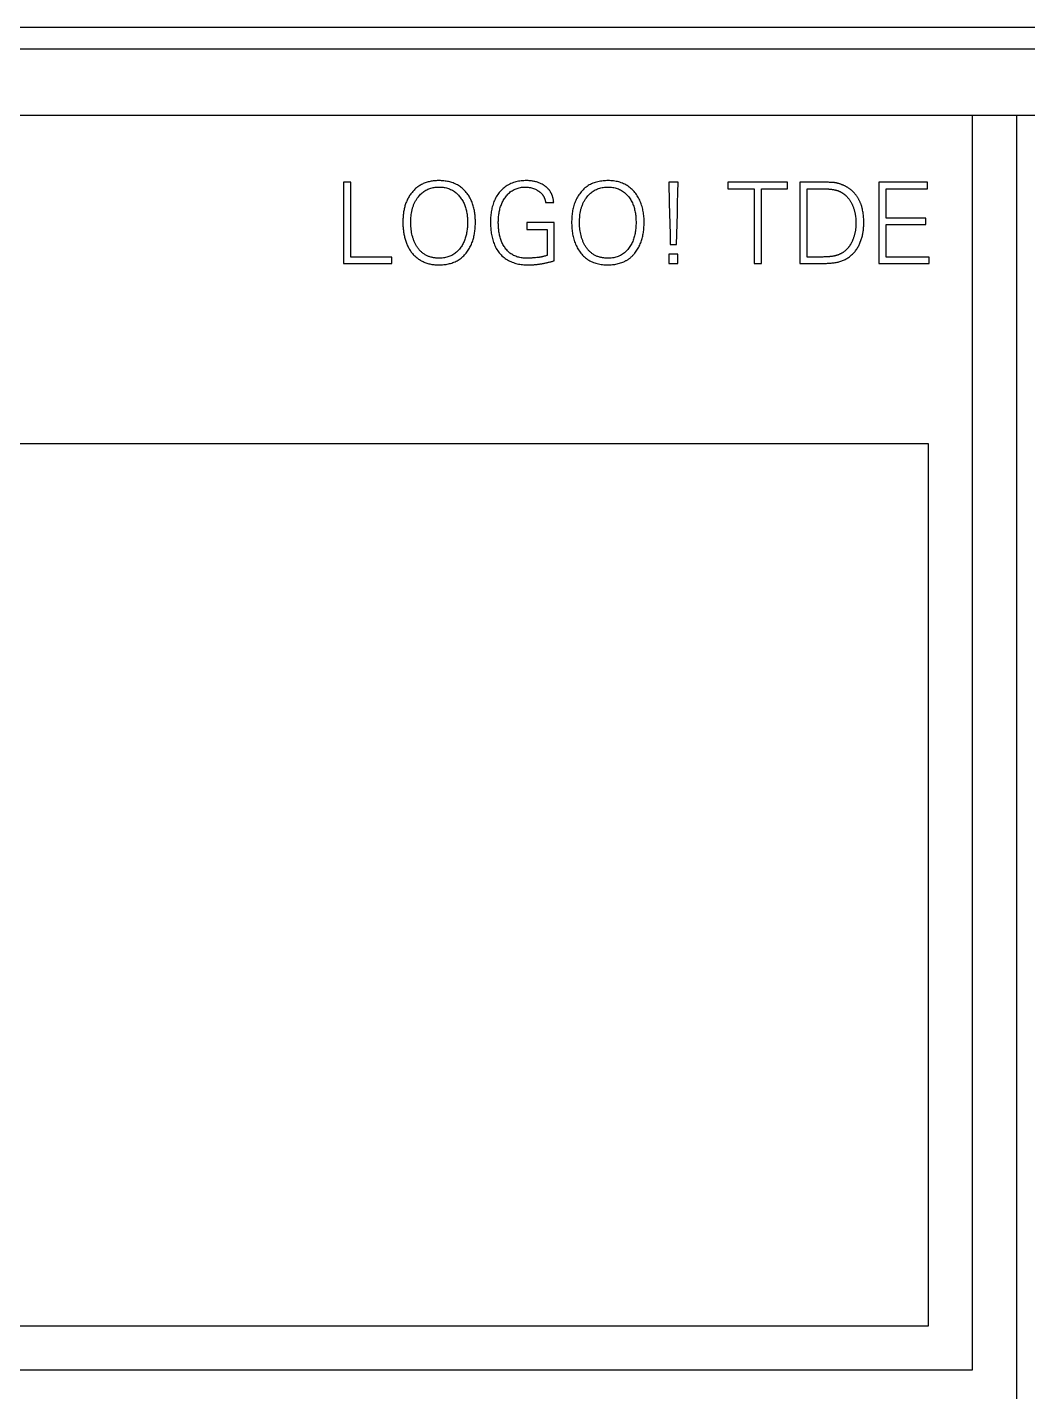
# Model space of a CAD drawing. Extents: x 0 to 594, y 0 to 420.
# Drawn here: x 207.2 to 252.6, y 255.6 to 317.5 of the extents above; entities that cross this region are included whole.
import ezdxf

# ---------------------------------------------------------------- set-up
doc = ezdxf.new("R2010")
doc.units = 0
doc.header["$LTSCALE"] = 32.67
doc.layers.add('10000_FRONT', color=7, linetype='CONTINUOUS')
doc.layers.add('10500_FRONT_LABELING', color=7, linetype='CONTINUOUS')

msp = doc.modelspace()

# ---------------------------------------------------------------- linework, layer by layer
at = {"layer": '10000_FRONT', "color": 7, "linetype": 'CONTINUOUS'}
for p, q in [((163.818, 317.52), (288.034, 317.52)), ((288.034, 316.52), (163.818, 316.52)), ((285.226, 313.52), (166.626, 313.52)), ((250.126, 256.62), (250.126, 313.52)), ((252.126, 240.52), (252.126, 313.52)), ((248.126, 298.62), (182.126, 298.62)), ((248.126, 258.62), (248.126, 298.62)), ((182.126, 258.62), (248.126, 258.62)), ((180.126, 256.62), (250.126, 256.62))]:
    msp.add_line(p, q, dxfattribs=at)
at = {"layer": '10500_FRONT_LABELING', "color": 7, "linetype": 'CONTINUOUS'}
for p, q in [((221.579, 310.488), (221.579, 306.805)), ((221.909, 310.488), (221.579, 310.488)), ((221.909, 307.097), (221.909, 310.488)), ((236.756, 310.488), (236.336, 310.488)), ((239.017, 310.488), (239.017, 310.196)), ((241.722, 310.488), (239.017, 310.488)), ((239.017, 310.196), (240.21, 310.196)), ((240.21, 310.196), (240.21, 306.805)), ((240.54, 306.805), (240.54, 310.196)), ((240.54, 310.196), (241.722, 310.196)), ((241.722, 310.196), (241.722, 310.488)), ((242.28, 310.488), (242.28, 306.805)), ((243.121, 310.488), (242.28, 310.488)), ((242.61, 307.097), (242.61, 310.196)), ((242.61, 310.196), (243.271, 310.196)), ((245.874, 310.488), (245.874, 306.805)), ((248.072, 310.488), (245.874, 310.488)), ((246.204, 308.862), (246.204, 310.196)), ((246.204, 310.196), (248.072, 310.196)), ((248.072, 310.196), (248.072, 310.488)), ((230.748, 309.573), (231.117, 309.573)), ((247.995, 308.862), (246.204, 308.862)), ((247.995, 308.57), (247.995, 308.862)), ((229.897, 308.659), (229.897, 308.354)), ((231.142, 308.659), (229.897, 308.659)), ((229.897, 308.354), (230.825, 308.354)), ((230.825, 308.354), (230.825, 307.173)), ((231.142, 306.932), (231.142, 308.659)), ((246.204, 307.097), (246.204, 308.57)), ((246.204, 308.57), (247.995, 308.57)), ((236.4, 307.669), (236.692, 307.669)), ((223.776, 307.097), (221.909, 307.097)), ((223.776, 306.805), (223.776, 307.097)), ((236.336, 307.224), (236.336, 306.805)), ((236.743, 307.224), (236.336, 307.224)), ((236.743, 306.805), (236.743, 307.224)), ((243.106, 307.097), (242.61, 307.097)), ((248.147, 307.097), (246.204, 307.097)), ((248.147, 306.805), (248.147, 307.097)), ((221.579, 306.805), (223.776, 306.805)), ((236.336, 306.805), (236.743, 306.805)), ((240.21, 306.805), (240.54, 306.805)), ((242.28, 306.805), (243.099, 306.805)), ((245.874, 306.805), (248.147, 306.805))]:
    msp.add_line(p, q, dxfattribs=at)
for points in [[(225.922, 310.564), (225.875, 310.564), (225.829, 310.563), (225.783, 310.561), (225.736, 310.558), (225.69, 310.553), (225.644, 310.548), (225.598, 310.542), (225.552, 310.534), (225.507, 310.525), (225.461, 310.515), (225.416, 310.504), (225.372, 310.492), (225.327, 310.478), (225.284, 310.462), (225.24, 310.446), (225.198, 310.427), (225.156, 310.408), (225.114, 310.387), (225.073, 310.364), (225.033, 310.34), (224.994, 310.315), (224.956, 310.288), (224.919, 310.261), (224.883, 310.231), (224.847, 310.201), (224.813, 310.17), (224.78, 310.137), (224.748, 310.103), (224.717, 310.069), (224.688, 310.033), (224.659, 309.997), (224.631, 309.96), (224.604, 309.922), (224.578, 309.883), (224.553, 309.844), (224.53, 309.804), (224.507, 309.764), (224.486, 309.723), (224.465, 309.681), (224.446, 309.638), (224.428, 309.596), (224.411, 309.552), (224.396, 309.509), (224.381, 309.465), (224.367, 309.42), (224.355, 309.376), (224.343, 309.331), (224.332, 309.285), (224.323, 309.24), (224.314, 309.194), (224.306, 309.149), (224.299, 309.103), (224.293, 309.057), (224.288, 309.011), (224.283, 308.964), (224.28, 308.918), (224.277, 308.872), (224.274, 308.825), (224.273, 308.779), (224.272, 308.733), (224.272, 308.686), (224.272, 308.64), (224.273, 308.594), (224.274, 308.547), (224.276, 308.501), (224.279, 308.455), (224.283, 308.408), (224.287, 308.362), (224.292, 308.316), (224.297, 308.27), (224.304, 308.224), (224.311, 308.178), (224.319, 308.132), (224.328, 308.087), (224.337, 308.041), (224.348, 307.996), (224.359, 307.951), (224.372, 307.907), (224.385, 307.862), (224.399, 307.818), (224.415, 307.774), (224.431, 307.73), (224.449, 307.687), (224.467, 307.645), (224.486, 307.603), (224.507, 307.561), (224.529, 307.52), (224.551, 307.48), (224.575, 307.44), (224.6, 307.401), (224.626, 307.362), (224.653, 307.325), (224.682, 307.288), (224.712, 307.252), (224.743, 307.218), (224.775, 307.184), (224.808, 307.151), (224.842, 307.12), (224.877, 307.089), (224.912, 307.06), (224.949, 307.032), (224.987, 307.005), (225.026, 306.979), (225.065, 306.955), (225.106, 306.932), (225.147, 306.91), (225.188, 306.889), (225.231, 306.871), (225.274, 306.853), (225.317, 306.837), (225.361, 306.822), (225.405, 306.808), (225.45, 306.796), (225.495, 306.785), (225.541, 306.776), (225.586, 306.767), (225.632, 306.76), (225.678, 306.754), (225.725, 306.75), (225.771, 306.746), (225.817, 306.743), (225.863, 306.742), (225.91, 306.741)], [(224.975, 309.83), (225.006, 309.869), (225.04, 309.907), (225.074, 309.944), (225.111, 309.979), (225.148, 310.012), (225.188, 310.044), (225.228, 310.073), (225.27, 310.101), (225.314, 310.127), (225.358, 310.151), (225.404, 310.172), (225.45, 310.192), (225.498, 310.209), (225.546, 310.224), (225.595, 310.237), (225.644, 310.247), (225.693, 310.256), (225.743, 310.263), (225.793, 310.268), (225.843, 310.271), (225.894, 310.272), (225.944, 310.272), (225.994, 310.27), (226.045, 310.266), (226.095, 310.261), (226.144, 310.254), (226.194, 310.245), (226.243, 310.234), (226.292, 310.221), (226.34, 310.206), (226.387, 310.189), (226.434, 310.169), (226.479, 310.148), (226.524, 310.124), (226.567, 310.098), (226.609, 310.07), (226.649, 310.04), (226.689, 310.008), (226.726, 309.974), (226.762, 309.939), (226.797, 309.903), (226.829, 309.864), (226.861, 309.825), (226.891, 309.785), (226.921, 309.744), (226.949, 309.703), (226.976, 309.66), (227.001, 309.616), (227.024, 309.572), (227.046, 309.526), (227.066, 309.48), (227.084, 309.433), (227.101, 309.386), (227.117, 309.338), (227.131, 309.29), (227.144, 309.241), (227.155, 309.192), (227.165, 309.142), (227.174, 309.093), (227.181, 309.043), (227.188, 308.993), (227.193, 308.943), (227.197, 308.893), (227.201, 308.843), (227.203, 308.793), (227.205, 308.742), (227.205, 308.692), (227.205, 308.642), (227.204, 308.591), (227.203, 308.541), (227.2, 308.491), (227.196, 308.441), (227.192, 308.391), (227.186, 308.341), (227.179, 308.291), (227.171, 308.241), (227.163, 308.192), (227.153, 308.142), (227.141, 308.093), (227.129, 308.044), (227.115, 307.996), (227.1, 307.948), (227.084, 307.9), (227.066, 307.853), (227.047, 307.806), (227.027, 307.76), (227.005, 307.715), (226.982, 307.67), (226.958, 307.626), (226.932, 307.583), (226.904, 307.541), (226.874, 307.501), (226.843, 307.462), (226.81, 307.423), (226.776, 307.387), (226.74, 307.351), (226.703, 307.317), (226.664, 307.285), (226.624, 307.255), (226.582, 307.226), (226.539, 307.2), (226.495, 307.175), (226.45, 307.153), (226.403, 307.133), (226.356, 307.115), (226.308, 307.1), (226.259, 307.087), (226.21, 307.075), (226.161, 307.066), (226.111, 307.058), (226.061, 307.053), (226.011, 307.049), (225.96, 307.047), (225.91, 307.046)], [(225.91, 306.741), (225.963, 306.742), (226.017, 306.744), (226.07, 306.747), (226.123, 306.752), (226.176, 306.758), (226.229, 306.765), (226.281, 306.775), (226.334, 306.785), (226.386, 306.798), (226.437, 306.812), (226.488, 306.827), (226.539, 306.845), (226.589, 306.864), (226.638, 306.885), (226.686, 306.908), (226.733, 306.933), (226.78, 306.959), (226.825, 306.988), (226.869, 307.018), (226.912, 307.049), (226.953, 307.083), (226.994, 307.118), (227.032, 307.155), (227.07, 307.193), (227.105, 307.232), (227.14, 307.273), (227.172, 307.315), (227.204, 307.359), (227.234, 307.403), (227.262, 307.448), (227.29, 307.494), (227.315, 307.541), (227.34, 307.588), (227.363, 307.636), (227.384, 307.685), (227.404, 307.735), (227.423, 307.785), (227.44, 307.835), (227.456, 307.886), (227.471, 307.938), (227.484, 307.989), (227.496, 308.041), (227.507, 308.093), (227.517, 308.146), (227.526, 308.198), (227.533, 308.251), (227.54, 308.304), (227.546, 308.357), (227.55, 308.41), (227.554, 308.463), (227.557, 308.517), (227.559, 308.57), (227.56, 308.623), (227.561, 308.677), (227.561, 308.73), (227.559, 308.783), (227.557, 308.837), (227.554, 308.89), (227.55, 308.943), (227.545, 308.996), (227.539, 309.049), (227.532, 309.102), (227.524, 309.155), (227.515, 309.207), (227.504, 309.26), (227.493, 309.312), (227.48, 309.363), (227.465, 309.415), (227.45, 309.466), (227.433, 309.517), (227.414, 309.567), (227.395, 309.616), (227.373, 309.665), (227.351, 309.714), (227.326, 309.761), (227.301, 309.808), (227.273, 309.854), (227.244, 309.898), (227.214, 309.942), (227.183, 309.985), (227.15, 310.027), (227.115, 310.068), (227.08, 310.108), (227.042, 310.146), (227.004, 310.183), (226.964, 310.218), (226.922, 310.252), (226.879, 310.284), (226.835, 310.314), (226.79, 310.343), (226.744, 310.37), (226.697, 310.395), (226.649, 310.418), (226.6, 310.439), (226.55, 310.459), (226.5, 310.476), (226.449, 310.492), (226.397, 310.506), (226.345, 310.519), (226.293, 310.53), (226.241, 310.539), (226.188, 310.547), (226.135, 310.553), (226.082, 310.558), (226.028, 310.561), (225.975, 310.563), (225.922, 310.564)], [(229.885, 310.564), (229.824, 310.563), (229.764, 310.561), (229.703, 310.557), (229.643, 310.551), (229.582, 310.543), (229.522, 310.534), (229.463, 310.522), (229.403, 310.508), (229.345, 310.492), (229.287, 310.474), (229.23, 310.453), (229.173, 310.43), (229.118, 310.405), (229.064, 310.377), (229.011, 310.347), (228.96, 310.315), (228.91, 310.28), (228.861, 310.243), (228.815, 310.204), (228.77, 310.163), (228.727, 310.12), (228.686, 310.076), (228.647, 310.029), (228.609, 309.982), (228.574, 309.932), (228.541, 309.881), (228.511, 309.829), (228.481, 309.776), (228.454, 309.721), (228.429, 309.666), (228.405, 309.61), (228.384, 309.554), (228.364, 309.496), (228.346, 309.438), (228.329, 309.38), (228.315, 309.321), (228.301, 309.262), (228.29, 309.202), (228.28, 309.142), (228.271, 309.082), (228.264, 309.022), (228.258, 308.962), (228.253, 308.901), (228.25, 308.841), (228.248, 308.78), (228.247, 308.719), (228.247, 308.659), (228.247, 308.598), (228.249, 308.537), (228.252, 308.477), (228.256, 308.416), (228.261, 308.356), (228.267, 308.296), (228.275, 308.235), (228.284, 308.175), (228.294, 308.116), (228.305, 308.056), (228.318, 307.997), (228.332, 307.938), (228.348, 307.879), (228.366, 307.821), (228.385, 307.764), (228.407, 307.707), (228.43, 307.65), (228.454, 307.595), (228.481, 307.541), (228.51, 307.487), (228.541, 307.435), (228.573, 307.384), (228.608, 307.334), (228.644, 307.285), (228.664, 307.262), (228.684, 307.239), (228.726, 307.195), (228.769, 307.153), (228.815, 307.113), (228.862, 307.075), (228.91, 307.038), (228.96, 307.004), (229.012, 306.972), (229.065, 306.942), (229.119, 306.914), (229.174, 306.889), (229.231, 306.866), (229.288, 306.845), (229.346, 306.826), (229.404, 306.809), (229.464, 306.794), (229.523, 306.781), (229.584, 306.77), (229.644, 306.761), (229.705, 306.754), (229.766, 306.748), (229.827, 306.744), (229.888, 306.742), (229.948, 306.741)], [(229.885, 307.046), (229.835, 307.047), (229.784, 307.049), (229.734, 307.053), (229.684, 307.058), (229.634, 307.066), (229.584, 307.075), (229.535, 307.086), (229.486, 307.098), (229.438, 307.113), (229.391, 307.131), (229.344, 307.15), (229.298, 307.171), (229.254, 307.195), (229.21, 307.221), (229.168, 307.249), (229.128, 307.279), (229.089, 307.311), (229.051, 307.345), (229.016, 307.381), (228.982, 307.418), (228.95, 307.457), (228.92, 307.497), (228.892, 307.539), (228.865, 307.581), (228.838, 307.624), (228.813, 307.667), (228.79, 307.712), (228.768, 307.758), (228.749, 307.804), (228.73, 307.851), (228.713, 307.898), (228.698, 307.946), (228.684, 307.995), (228.671, 308.043), (228.66, 308.092), (228.649, 308.142), (228.64, 308.191), (228.632, 308.241), (228.625, 308.291), (228.619, 308.341), (228.614, 308.391), (228.61, 308.441), (228.607, 308.491), (228.605, 308.542), (228.603, 308.592), (228.602, 308.642), (228.602, 308.693), (228.603, 308.743), (228.605, 308.793), (228.607, 308.844), (228.611, 308.894), (228.615, 308.944), (228.621, 308.994), (228.627, 309.044), (228.635, 309.094), (228.644, 309.143), (228.654, 309.193), (228.665, 309.242), (228.678, 309.29), (228.692, 309.339), (228.707, 309.387), (228.724, 309.434), (228.742, 309.481), (228.761, 309.528), (228.782, 309.574), (228.805, 309.619), (228.829, 309.663), (228.854, 309.707), (228.881, 309.749), (228.909, 309.791), (228.938, 309.832), (228.969, 309.872), (229.001, 309.911), (229.035, 309.948), (229.071, 309.983), (229.108, 310.017), (229.147, 310.049), (229.188, 310.079), (229.23, 310.107), (229.273, 310.133), (229.318, 310.157), (229.363, 310.178), (229.41, 310.197), (229.458, 310.214), (229.506, 310.229), (229.555, 310.241), (229.604, 310.252), (229.654, 310.26), (229.704, 310.266), (229.754, 310.27), (229.804, 310.272), (229.855, 310.272), (229.905, 310.27), (229.955, 310.266), (230.005, 310.259), (230.055, 310.251), (230.104, 310.24), (230.152, 310.226), (230.2, 310.21), (230.247, 310.191), (230.293, 310.17), (230.316, 310.158), (230.338, 310.146), (230.359, 310.133), (230.38, 310.12)], [(231.117, 309.573), (231.113, 309.611), (231.109, 309.65), (231.103, 309.687), (231.096, 309.725), (231.092, 309.744), (231.087, 309.763), (231.083, 309.781), (231.078, 309.8), (231.073, 309.819), (231.067, 309.837), (231.061, 309.855), (231.055, 309.873), (231.048, 309.891), (231.041, 309.909), (231.034, 309.927), (231.026, 309.945), (231.018, 309.962), (231.01, 309.979), (231.001, 309.996), (230.992, 310.013), (230.983, 310.03), (230.973, 310.046), (230.963, 310.063), (230.952, 310.079), (230.942, 310.094), (230.931, 310.11), (230.919, 310.125), (230.907, 310.14), (230.895, 310.155), (230.883, 310.17), (230.871, 310.184), (230.858, 310.198), (230.844, 310.212), (230.831, 310.225), (230.817, 310.239), (230.803, 310.251), (230.789, 310.264), (230.775, 310.277), (230.76, 310.289), (230.745, 310.301), (230.73, 310.312), (230.714, 310.324), (230.699, 310.335), (230.683, 310.346), (230.667, 310.356), (230.651, 310.367), (230.635, 310.377), (230.619, 310.386), (230.602, 310.396), (230.585, 310.405), (230.551, 310.423), (230.517, 310.439), (230.482, 310.454), (230.447, 310.468), (230.411, 310.481), (230.375, 310.494), (230.338, 310.505), (230.301, 310.515), (230.264, 310.524), (230.227, 310.532), (230.189, 310.539), (230.152, 310.545), (230.114, 310.55), (230.076, 310.554), (230.038, 310.558), (229.999, 310.561), (229.961, 310.563), (229.923, 310.564), (229.885, 310.564)], [(230.38, 310.12), (230.391, 310.114), (230.401, 310.107), (230.412, 310.101), (230.422, 310.094), (230.432, 310.088), (230.442, 310.081), (230.452, 310.074), (230.462, 310.067), (230.472, 310.059), (230.482, 310.052), (230.491, 310.044), (230.501, 310.037), (230.51, 310.029), (230.519, 310.02), (230.528, 310.012), (230.537, 310.004), (230.546, 309.995), (230.554, 309.987), (230.563, 309.978), (230.571, 309.969), (230.579, 309.96), (230.587, 309.95), (230.595, 309.941), (230.603, 309.931), (230.61, 309.922), (230.617, 309.912), (230.624, 309.902), (230.631, 309.892), (230.638, 309.882), (230.644, 309.871), (230.651, 309.861), (230.657, 309.85), (230.663, 309.839), (230.668, 309.829), (230.674, 309.818), (230.679, 309.807), (230.684, 309.796), (230.689, 309.784), (230.694, 309.773), (230.699, 309.762), (230.703, 309.75), (230.707, 309.739), (230.711, 309.727), (230.715, 309.716), (230.719, 309.704), (230.722, 309.692), (230.726, 309.681), (230.729, 309.669), (230.732, 309.657), (230.735, 309.645), (230.737, 309.633), (230.74, 309.621), (230.742, 309.609), (230.744, 309.597), (230.746, 309.585), (230.748, 309.573)], [(235.219, 308.684), (235.218, 308.744), (235.216, 308.804), (235.213, 308.863), (235.209, 308.923), (235.203, 308.983), (235.196, 309.042), (235.188, 309.101), (235.178, 309.16), (235.167, 309.219), (235.154, 309.277), (235.139, 309.335), (235.123, 309.392), (235.106, 309.449), (235.086, 309.506), (235.065, 309.562), (235.043, 309.617), (235.018, 309.671), (234.992, 309.724), (234.964, 309.777), (234.934, 309.829), (234.903, 309.879), (234.869, 309.928), (234.835, 309.977), (234.799, 310.025), (234.762, 310.071), (234.722, 310.116), (234.681, 310.158), (234.638, 310.199), (234.592, 310.238), (234.545, 310.275), (234.497, 310.31), (234.447, 310.342), (234.395, 310.372), (234.342, 310.4), (234.288, 310.426), (234.233, 310.449), (234.178, 310.469), (234.121, 310.488), (234.064, 310.504), (234.006, 310.518), (233.948, 310.53), (233.889, 310.541), (233.83, 310.549), (233.771, 310.555), (233.711, 310.56), (233.652, 310.563), (233.592, 310.564), (233.533, 310.564), (233.473, 310.562), (233.414, 310.559), (233.354, 310.554), (233.295, 310.547), (233.236, 310.539), (233.178, 310.528), (233.119, 310.516), (233.062, 310.501), (233.004, 310.485), (232.948, 310.466), (232.892, 310.445), (232.838, 310.421), (232.784, 310.395), (232.731, 310.367), (232.68, 310.336), (232.63, 310.304), (232.582, 310.268), (232.535, 310.231), (232.49, 310.192), (232.447, 310.151), (232.406, 310.107), (232.367, 310.063), (232.33, 310.016), (232.295, 309.968), (232.261, 309.919), (232.228, 309.87), (232.196, 309.819), (232.167, 309.767), (232.14, 309.714), (232.114, 309.66), (232.091, 309.606), (232.069, 309.55), (232.049, 309.494), (232.03, 309.437), (232.014, 309.38), (231.999, 309.322), (231.986, 309.264), (231.974, 309.206), (231.964, 309.147), (231.955, 309.088), (231.948, 309.029), (231.942, 308.97), (231.937, 308.911), (231.933, 308.851), (231.931, 308.792), (231.93, 308.732), (231.929, 308.673), (231.93, 308.613), (231.932, 308.554), (231.934, 308.494), (231.938, 308.435), (231.943, 308.375), (231.949, 308.316), (231.957, 308.257), (231.965, 308.198), (231.975, 308.139), (231.987, 308.081), (231.999, 308.023), (232.014, 307.965), (232.029, 307.908), (232.047, 307.85), (232.066, 307.794), (232.086, 307.738), (232.109, 307.683), (232.133, 307.628), (232.158, 307.574), (232.186, 307.522), (232.215, 307.47), (232.246, 307.419), (232.279, 307.369), (232.314, 307.321), (232.351, 307.273), (232.389, 307.228), (232.429, 307.184), (232.471, 307.141), (232.515, 307.101), (232.56, 307.062), (232.607, 307.026), (232.656, 306.991), (232.707, 306.959), (232.758, 306.929), (232.811, 306.902), (232.866, 306.877), (232.921, 306.854), (232.977, 306.833), (233.034, 306.815), (233.092, 306.799), (233.151, 306.785), (233.21, 306.773), (233.269, 306.763), (233.329, 306.755), (233.388, 306.749), (233.448, 306.745), (233.508, 306.742), (233.568, 306.741)], [(232.582, 309.762), (232.635, 309.833), (232.669, 309.875), (232.705, 309.915), (232.743, 309.954), (232.782, 309.991), (232.823, 310.026), (232.866, 310.059), (232.91, 310.09), (232.956, 310.118), (233.004, 310.145), (233.052, 310.168), (233.102, 310.189), (233.153, 310.208), (233.204, 310.224), (233.257, 310.238), (233.309, 310.249), (233.363, 310.258), (233.416, 310.264), (233.47, 310.269), (233.524, 310.271), (233.578, 310.272), (233.632, 310.271), (233.686, 310.268), (233.739, 310.263), (233.793, 310.256), (233.846, 310.246), (233.899, 310.235), (233.951, 310.221), (234.002, 310.205), (234.053, 310.186), (234.103, 310.164), (234.151, 310.141), (234.198, 310.114), (234.244, 310.086), (234.288, 310.054), (234.331, 310.021), (234.372, 309.986), (234.411, 309.949), (234.448, 309.91), (234.484, 309.869), (234.518, 309.827), (234.55, 309.783), (234.58, 309.739), (234.609, 309.693), (234.636, 309.646), (234.662, 309.599), (234.685, 309.55), (234.707, 309.501), (234.727, 309.45), (234.745, 309.399), (234.761, 309.348), (234.776, 309.296), (234.789, 309.244), (234.801, 309.191), (234.812, 309.138), (234.821, 309.085), (234.828, 309.031), (234.835, 308.978), (234.84, 308.924), (234.844, 308.87), (234.847, 308.817), (234.849, 308.763), (234.851, 308.709), (234.851, 308.655), (234.85, 308.601), (234.848, 308.547), (234.846, 308.493), (234.842, 308.439), (234.838, 308.385), (234.832, 308.332), (234.825, 308.278), (234.817, 308.225), (234.808, 308.172), (234.797, 308.119), (234.785, 308.066), (234.771, 308.014), (234.756, 307.962), (234.739, 307.911), (234.72, 307.86), (234.7, 307.81), (234.678, 307.761), (234.654, 307.713), (234.628, 307.665), (234.601, 307.619), (234.572, 307.573), (234.541, 307.529), (234.509, 307.485), (234.476, 307.443), (234.441, 307.402), (234.404, 307.363), (234.365, 307.326), (234.324, 307.29), (234.281, 307.257), (234.237, 307.226), (234.191, 307.197), (234.143, 307.171), (234.095, 307.148), (234.045, 307.127), (233.994, 307.109), (233.942, 307.093), (233.89, 307.08), (233.837, 307.069), (233.783, 307.06), (233.73, 307.054), (233.676, 307.05), (233.622, 307.047), (233.568, 307.046)], [(236.336, 310.488), (236.361, 309.548), (236.373, 309.078), (236.384, 308.608), (236.393, 308.138), (236.4, 307.669)], [(236.692, 307.669), (236.717, 308.608), (236.729, 309.078), (236.739, 309.548), (236.748, 310.018), (236.756, 310.488)], [(243.247, 310.488), (243.205, 310.488), (243.163, 310.488), (243.121, 310.488)], [(243.918, 310.462), (243.898, 310.466), (243.877, 310.469), (243.856, 310.472), (243.835, 310.474), (243.793, 310.478), (243.751, 310.481), (243.709, 310.483), (243.667, 310.485), (243.625, 310.486), (243.583, 310.487), (243.541, 310.487), (243.499, 310.487), (243.457, 310.488), (243.415, 310.488), (243.373, 310.488), (243.247, 310.488)], [(243.271, 310.196), (243.318, 310.196), (243.366, 310.195), (243.413, 310.194), (243.437, 310.193), (243.461, 310.192), (243.484, 310.191), (243.508, 310.19), (243.532, 310.189), (243.556, 310.187), (243.579, 310.185), (243.603, 310.183), (243.627, 310.181), (243.65, 310.179), (243.674, 310.177), (243.698, 310.174), (243.721, 310.171), (243.745, 310.168), (243.768, 310.164), (243.792, 310.161), (243.815, 310.157), (243.839, 310.152), (243.862, 310.148), (243.885, 310.143), (243.908, 310.138), (243.931, 310.132)], [(244.54, 310.196), (244.521, 310.21), (244.5, 310.223), (244.48, 310.237), (244.459, 310.25), (244.439, 310.262), (244.418, 310.275), (244.396, 310.287), (244.375, 310.298), (244.353, 310.31), (244.332, 310.321), (244.31, 310.332), (244.288, 310.342), (244.265, 310.352), (244.243, 310.362), (244.22, 310.371), (244.198, 310.38), (244.175, 310.389), (244.152, 310.397), (244.129, 310.405), (244.106, 310.413), (244.083, 310.42), (244.06, 310.427), (244.036, 310.434), (244.013, 310.44), (243.989, 310.446), (243.966, 310.452), (243.942, 310.457), (243.918, 310.462)], [(243.931, 310.132), (243.944, 310.129), (243.956, 310.125), (243.969, 310.122), (243.981, 310.118), (243.993, 310.114), (244.006, 310.11), (244.018, 310.105), (244.03, 310.101), (244.042, 310.096), (244.054, 310.092), (244.066, 310.087), (244.078, 310.081), (244.09, 310.076), (244.102, 310.071), (244.113, 310.065), (244.125, 310.06), (244.137, 310.054), (244.148, 310.048), (244.16, 310.042), (244.171, 310.035), (244.182, 310.029), (244.194, 310.022), (244.205, 310.016), (244.216, 310.009), (244.227, 310.002), (244.237, 309.995), (244.248, 309.987), (244.259, 309.98), (244.269, 309.972), (244.28, 309.965), (244.29, 309.957), (244.3, 309.949), (244.311, 309.941), (244.321, 309.933), (244.33, 309.924), (244.34, 309.916), (244.35, 309.907), (244.36, 309.899), (244.369, 309.89), (244.379, 309.881), (244.388, 309.872), (244.397, 309.863), (244.415, 309.844), (244.433, 309.825), (244.45, 309.806), (244.467, 309.787), (244.484, 309.767), (244.5, 309.746), (244.516, 309.726)], [(245.188, 308.672), (245.188, 308.727), (245.186, 308.783), (245.183, 308.838), (245.18, 308.894), (245.175, 308.949), (245.169, 309.004), (245.162, 309.059), (245.154, 309.114), (245.144, 309.169), (245.134, 309.223), (245.128, 309.25), (245.122, 309.278), (245.115, 309.304), (245.108, 309.331), (245.101, 309.358), (245.094, 309.385), (245.078, 309.438), (245.07, 309.464), (245.061, 309.491), (245.051, 309.517), (245.041, 309.542), (245.03, 309.568), (245.019, 309.593), (245.007, 309.618), (244.995, 309.643), (244.982, 309.668), (244.969, 309.693), (244.956, 309.717), (244.943, 309.741), (244.929, 309.765), (244.915, 309.789), (244.9, 309.812), (244.885, 309.836), (244.869, 309.859), (244.853, 309.881), (244.836, 309.904), (244.819, 309.926), (244.802, 309.947), (244.784, 309.969), (244.766, 309.99), (244.747, 310.011), (244.728, 310.031), (244.709, 310.051), (244.689, 310.071), (244.669, 310.09), (244.649, 310.109), (244.628, 310.127), (244.606, 310.145), (244.585, 310.162), (244.563, 310.179), (244.54, 310.196)], [(225.91, 307.046), (225.875, 307.047), (225.841, 307.048), (225.806, 307.05), (225.772, 307.052), (225.737, 307.056), (225.702, 307.061), (225.668, 307.066), (225.634, 307.072), (225.599, 307.079), (225.566, 307.087), (225.532, 307.096), (225.499, 307.106), (225.466, 307.117), (225.433, 307.129), (225.401, 307.142), (225.37, 307.156), (225.339, 307.172), (225.308, 307.188), (225.278, 307.205), (225.249, 307.223), (225.22, 307.242), (225.192, 307.262), (225.165, 307.283), (225.138, 307.305), (225.112, 307.328), (225.087, 307.352), (225.062, 307.376), (225.039, 307.401), (225.016, 307.427), (224.994, 307.453), (224.972, 307.48), (224.951, 307.508), (224.932, 307.536), (224.912, 307.565), (224.894, 307.594), (224.876, 307.623), (224.859, 307.653), (224.843, 307.684), (224.828, 307.715), (224.813, 307.746), (224.799, 307.777), (224.785, 307.809), (224.772, 307.841), (224.76, 307.873), (224.748, 307.905), (224.737, 307.938), (224.726, 307.971), (224.716, 308.003), (224.698, 308.07), (224.682, 308.137), (224.668, 308.204), (224.657, 308.272), (224.647, 308.34), (224.64, 308.409), (224.634, 308.477), (224.63, 308.546), (224.628, 308.615), (224.627, 308.684), (224.628, 308.753), (224.631, 308.821), (224.635, 308.89), (224.642, 308.959), (224.65, 309.027), (224.66, 309.095), (224.673, 309.163), (224.68, 309.197), (224.687, 309.23), (224.696, 309.264), (224.705, 309.297), (224.714, 309.33), (224.725, 309.363), (224.735, 309.395), (224.747, 309.428), (224.759, 309.46), (224.772, 309.492), (224.786, 309.524), (224.801, 309.555), (224.816, 309.586), (224.832, 309.616), (224.849, 309.646), (224.867, 309.676), (224.885, 309.705), (224.904, 309.734), (224.924, 309.762), (224.975, 309.83)], [(233.568, 307.046), (233.533, 307.047), (233.499, 307.048), (233.464, 307.05), (233.429, 307.052), (233.395, 307.056), (233.36, 307.061), (233.326, 307.066), (233.292, 307.072), (233.257, 307.079), (233.224, 307.087), (233.19, 307.096), (233.157, 307.106), (233.124, 307.117), (233.091, 307.129), (233.059, 307.142), (233.028, 307.156), (232.996, 307.172), (232.966, 307.188), (232.936, 307.205), (232.907, 307.223), (232.878, 307.242), (232.85, 307.262), (232.823, 307.283), (232.796, 307.305), (232.77, 307.328), (232.745, 307.352), (232.72, 307.376), (232.697, 307.401), (232.674, 307.427), (232.651, 307.453), (232.63, 307.48), (232.609, 307.508), (232.589, 307.536), (232.57, 307.565), (232.552, 307.594), (232.534, 307.623), (232.517, 307.653), (232.501, 307.684), (232.486, 307.715), (232.471, 307.746), (232.457, 307.777), (232.443, 307.809), (232.43, 307.841), (232.418, 307.873), (232.406, 307.905), (232.395, 307.938), (232.384, 307.97), (232.374, 308.003), (232.356, 308.07), (232.34, 308.137), (232.327, 308.204), (232.315, 308.272), (232.306, 308.34), (232.298, 308.409), (232.292, 308.477), (232.288, 308.546), (232.286, 308.615), (232.286, 308.684), (232.287, 308.753), (232.289, 308.821), (232.294, 308.89), (232.3, 308.959), (232.308, 309.027), (232.318, 309.095), (232.331, 309.163), (232.338, 309.196), (232.346, 309.23), (232.354, 309.263), (232.363, 309.297), (232.373, 309.33), (232.383, 309.363), (232.394, 309.395), (232.405, 309.428), (232.418, 309.46), (232.431, 309.492), (232.444, 309.523), (232.459, 309.555), (232.474, 309.586), (232.49, 309.616), (232.507, 309.646), (232.525, 309.676), (232.543, 309.705), (232.562, 309.734), (232.582, 309.762)], [(244.516, 309.726), (244.533, 309.7), (244.55, 309.675), (244.566, 309.649), (244.582, 309.622), (244.598, 309.596), (244.613, 309.569), (244.627, 309.542), (244.641, 309.514), (244.655, 309.486), (244.668, 309.459), (244.681, 309.43), (244.693, 309.402), (244.704, 309.374), (244.715, 309.345), (244.726, 309.316), (244.736, 309.287), (244.745, 309.257), (244.754, 309.228), (244.762, 309.198), (244.77, 309.168), (244.777, 309.138), (244.784, 309.108), (244.79, 309.078), (244.795, 309.048), (244.801, 309.017), (244.805, 308.987), (244.81, 308.956), (244.814, 308.926), (244.82, 308.865), (244.823, 308.834), (244.826, 308.803), (244.828, 308.772), (244.83, 308.742), (244.831, 308.711), (244.832, 308.68), (244.832, 308.649), (244.833, 308.619), (244.832, 308.588), (244.832, 308.557), (244.83, 308.526), (244.829, 308.496), (244.827, 308.465), (244.824, 308.434), (244.821, 308.403), (244.818, 308.373), (244.814, 308.342), (244.809, 308.312), (244.804, 308.282), (244.798, 308.251), (244.792, 308.221), (244.786, 308.191), (244.779, 308.161), (244.771, 308.131), (244.763, 308.101), (244.755, 308.071), (244.746, 308.042), (244.736, 308.013), (244.726, 307.983), (244.716, 307.954), (244.705, 307.926), (244.693, 307.897)], [(233.568, 306.741), (233.621, 306.742), (233.675, 306.744), (233.728, 306.747), (233.782, 306.752), (233.836, 306.758), (233.889, 306.766), (233.942, 306.776), (233.995, 306.786), (234.047, 306.799), (234.099, 306.813), (234.15, 306.829), (234.201, 306.847), (234.251, 306.866), (234.3, 306.887), (234.324, 306.899), (234.348, 306.91), (234.372, 306.923), (234.396, 306.935), (234.419, 306.948), (234.442, 306.962), (234.465, 306.976), (234.487, 306.991), (234.509, 307.005), (234.531, 307.021), (234.553, 307.037), (234.574, 307.053), (234.595, 307.069), (234.616, 307.086), (234.636, 307.104), (234.656, 307.122), (234.675, 307.14), (234.694, 307.159), (234.713, 307.178), (234.731, 307.197), (234.749, 307.217), (234.767, 307.237), (234.801, 307.278), (234.834, 307.32), (234.865, 307.363), (234.895, 307.408), (234.923, 307.453), (234.95, 307.499), (234.976, 307.546), (235, 307.593), (235.023, 307.641), (235.044, 307.69), (235.064, 307.74), (235.083, 307.79), (235.1, 307.841), (235.115, 307.892), (235.13, 307.943), (235.143, 307.995), (235.155, 308.047), (235.166, 308.099), (235.176, 308.152), (235.185, 308.205), (235.192, 308.258), (235.199, 308.311), (235.204, 308.364), (235.209, 308.417), (235.212, 308.471), (235.215, 308.524), (235.217, 308.578), (235.218, 308.631), (235.219, 308.684)], [(245.06, 307.85), (245.075, 307.892), (245.089, 307.933), (245.102, 307.975), (245.114, 308.018), (245.124, 308.06), (245.134, 308.103), (245.143, 308.146), (245.151, 308.19), (245.158, 308.233), (245.164, 308.277), (245.17, 308.32), (245.174, 308.364), (245.178, 308.408), (245.181, 308.452), (245.184, 308.496), (245.186, 308.54), (245.187, 308.584), (245.188, 308.628), (245.188, 308.672)], [(243.099, 306.805), (243.143, 306.805), (243.187, 306.806), (243.231, 306.806), (243.275, 306.807), (243.319, 306.807), (243.363, 306.808), (243.407, 306.809), (243.451, 306.811), (243.495, 306.812), (243.539, 306.814), (243.582, 306.816), (243.626, 306.819), (243.67, 306.821), (243.714, 306.825), (243.758, 306.828), (243.802, 306.833), (243.845, 306.838), (243.889, 306.844), (243.932, 306.851), (243.976, 306.86), (244.018, 306.869), (244.061, 306.88), (244.103, 306.892), (244.145, 306.906), (244.187, 306.92), (244.228, 306.936), (244.268, 306.953), (244.308, 306.972), (244.348, 306.992), (244.386, 307.013), (244.424, 307.035), (244.461, 307.059), (244.497, 307.084), (244.533, 307.11), (244.568, 307.137), (244.602, 307.164), (244.636, 307.193), (244.668, 307.222), (244.7, 307.253), (244.731, 307.284), (244.761, 307.317), (244.789, 307.35), (244.816, 307.384), (244.843, 307.42), (244.868, 307.456), (244.892, 307.493), (244.915, 307.53), (244.937, 307.569), (244.958, 307.607), (244.977, 307.647), (244.996, 307.687), (245.013, 307.727), (245.029, 307.768), (245.06, 307.85)], [(244.693, 307.897), (244.686, 307.877), (244.678, 307.857), (244.67, 307.838), (244.662, 307.818), (244.653, 307.799), (244.644, 307.779), (244.635, 307.76), (244.625, 307.741), (244.615, 307.722), (244.605, 307.703), (244.594, 307.685), (244.584, 307.666), (244.573, 307.648), (244.561, 307.63), (244.549, 307.612), (244.537, 307.595), (244.525, 307.577), (244.512, 307.56), (244.499, 307.543), (244.486, 307.527), (244.472, 307.51), (244.459, 307.494), (244.444, 307.479), (244.43, 307.463), (244.415, 307.448), (244.4, 307.433), (244.385, 307.418), (244.369, 307.404), (244.353, 307.389), (244.337, 307.375), (244.321, 307.362), (244.304, 307.348), (244.288, 307.335), (244.27, 307.323), (244.253, 307.311), (244.234, 307.3), (244.216, 307.289), (244.198, 307.279), (244.179, 307.269), (244.16, 307.259), (244.141, 307.249), (244.122, 307.239), (244.103, 307.23), (244.084, 307.222), (244.064, 307.213), (244.045, 307.205), (244.025, 307.198), (244.005, 307.19), (243.985, 307.183), (243.964, 307.177), (243.944, 307.17), (243.924, 307.164), (243.903, 307.159), (243.882, 307.153), (243.862, 307.148), (243.841, 307.143), (243.82, 307.139), (243.799, 307.135), (243.778, 307.131), (243.757, 307.128), (243.736, 307.125), (243.715, 307.122)], [(230.355, 307.072), (230.288, 307.066), (230.254, 307.063), (230.221, 307.061), (230.187, 307.058), (230.154, 307.056), (230.12, 307.054), (230.087, 307.052), (230.053, 307.05), (230.019, 307.049), (229.986, 307.048), (229.952, 307.047), (229.919, 307.046), (229.885, 307.046)], [(230.825, 307.173), (230.792, 307.163), (230.759, 307.154), (230.726, 307.144), (230.693, 307.135), (230.676, 307.13), (230.659, 307.126), (230.643, 307.122), (230.626, 307.118), (230.609, 307.114), (230.592, 307.11), (230.576, 307.106), (230.559, 307.102), (230.542, 307.099), (230.525, 307.096), (230.508, 307.092), (230.491, 307.089), (230.474, 307.087), (230.457, 307.084), (230.44, 307.081), (230.423, 307.079), (230.406, 307.077), (230.389, 307.075), (230.372, 307.073), (230.355, 307.072)], [(243.715, 307.122), (243.693, 307.12), (243.672, 307.118), (243.65, 307.116), (243.628, 307.114), (243.607, 307.112), (243.585, 307.111), (243.541, 307.108), (243.498, 307.106), (243.454, 307.104), (243.411, 307.102), (243.367, 307.101), (243.324, 307.099), (243.28, 307.099), (243.237, 307.098), (243.193, 307.097), (243.149, 307.097), (243.106, 307.097)], [(229.948, 306.741), (229.975, 306.742), (230.001, 306.742), (230.028, 306.742), (230.054, 306.743), (230.081, 306.744), (230.107, 306.745), (230.134, 306.746), (230.16, 306.747), (230.187, 306.749), (230.213, 306.751), (230.239, 306.753), (230.266, 306.755), (230.292, 306.758), (230.319, 306.76), (230.345, 306.763), (230.371, 306.766), (230.398, 306.769), (230.424, 306.773), (230.45, 306.776), (230.476, 306.78), (230.503, 306.784), (230.529, 306.788), (230.555, 306.793), (230.581, 306.797), (230.607, 306.802), (230.633, 306.807), (230.659, 306.812), (230.685, 306.818)], [(230.685, 306.818), (230.718, 306.824), (230.751, 306.83), (230.784, 306.837), (230.817, 306.845), (230.85, 306.852), (230.883, 306.86), (230.915, 306.868), (230.948, 306.876), (230.981, 306.885), (231.013, 306.894), (231.046, 306.903), (231.078, 306.913), (231.11, 306.922), (231.142, 306.932)]]:
    msp.add_lwpolyline(points, dxfattribs=at)

doc.saveas('drawing.dxf')
